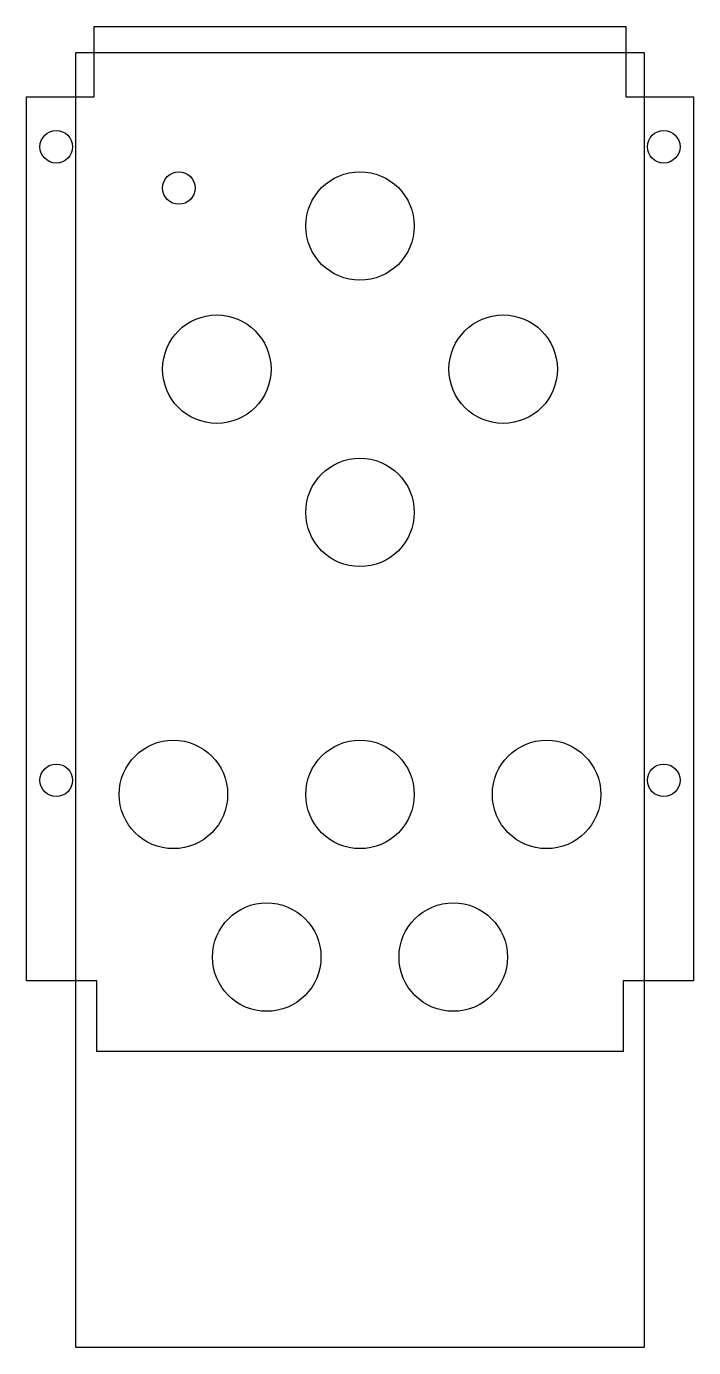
# Model space of a CAD drawing. Header units: millimetres. Extents: x 0 to 62, y -115 to 6.
import ezdxf

# ---------------------------------------------------------------- set-up
doc = ezdxf.new("R2010")
doc.units = ezdxf.units.MM
doc.layers.get('0').update_dxf_attribs({"linetype": 'CONTINUOUS'})

msp = doc.modelspace()

# ---------------------------------------------------------------- linework, layer by layer
for points in [[(6.25, 6.5), (55.25, 6.5), (55.25, 0), (61.5, 0), (61.5, -81.5), (55, -81.5), (55, -88), (6.5, -88), (6.5, -81.5), (0, -81.5), (0, 0), (6.25, 0)], [(4.55, 4.1), (56.95, 4.1), (56.95, -115.3), (4.55, -115.3)]]:
    msp.add_lwpolyline(points, close=True)
for centre, radius in [((2.75, -4.6), 1.5), ((58.75, -4.6), 1.5), ((14.05, -8.4), 1.5), ((30.75, -11.9), 5), ((17.55, -25.1), 5), ((43.95, -25.1), 5), ((30.75, -38.3), 5), ((13.55, -64.3), 5), ((30.75, -64.3), 5), ((47.95, -64.3), 5), ((2.75, -63), 1.5), ((58.75, -63), 1.5), ((22.15, -79.3), 5), ((39.35, -79.3), 5)]:
    msp.add_circle(centre, radius)

doc.saveas('drawing.dxf')
